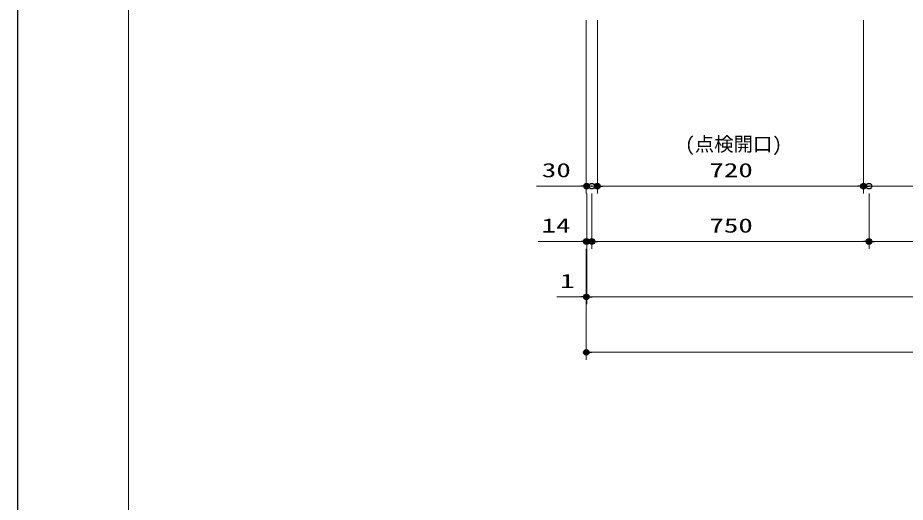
# Model space of a CAD drawing. Units: millimetres, scale not verified. Extents: x -9797 to 9797, y -4555 to 4555.
# Drawn here: x -9697 to -7295, y -3242 to -1930 of the extents above; entities that cross this region are included whole.
import ezdxf
from ezdxf.enums import TextEntityAlignment as Align

# ---------------------------------------------------------------- set-up
doc = ezdxf.new("R2010")
doc.units = ezdxf.units.MM
doc.header["$LTSCALE"] = 30
doc.header["$PDMODE"] = 32
doc.header["$PDSIZE"] = 15
for name, color, linetype, lineweight in [('0-0_0', 7, 'Continuous', 25), ('0-2_寸法ﾚｲﾔｰ', 30, 'Continuous', 13), ('0-3_DEFPOINTS', 7, 'Continuous', 25), ('0-6_図面枠', 3, 'Continuous', 15)]:
    doc.layers.add(name, color=color, linetype=linetype, lineweight=lineweight)
doc.styles.add('ＭＳ ゴシック', font='')
doc.styles.get('ＭＳ ゴシック').set_extended_font_data('MS Gothic')

# ---------------------------------------------------------------- blocks, each defined once
blk = doc.blocks.new('_DOT')
at = {"layer": '0-0_0', "color": 30}
blk.add_line((-15, 0), (-30, 0), dxfattribs=at)
for points in [[(0, 0), (-15, 0), (-14.88, 1.88)], [(0, 0), (-14.88, -1.88), (-15, 0)], [(0, 0), (-14.88, 1.88), (-14.53, 3.73)], [(0, 0), (-14.53, -3.73), (-14.88, -1.88)], [(0, 0), (-14.53, 3.73), (-13.95, 5.52)], [(0, 0), (-13.95, -5.52), (-14.53, -3.73)], [(0, 0), (-13.95, 5.52), (-13.14, 7.23)], [(0, 0), (-13.14, -7.23), (-13.95, -5.52)], [(0, 0), (-13.14, 7.23), (-12.14, 8.82)], [(0, 0), (-12.14, -8.82), (-13.14, -7.23)], [(0, 0), (-12.14, 8.82), (-10.93, 10.27)], [(0, 0), (-10.93, -10.27), (-12.14, -8.82)], [(0, 0), (-10.93, 10.27), (-9.56, 11.56)], [(0, 0), (-9.56, -11.56), (-10.93, -10.27)], [(0, 0), (-9.56, 11.56), (-8.04, 12.66)], [(0, 0), (-8.04, -12.66), (-9.56, -11.56)], [(0, 0), (-8.04, 12.66), (-6.39, 13.57)], [(0, 0), (-6.39, -13.57), (-8.04, -12.66)], [(0, 0), (-6.39, 13.57), (-4.64, 14.27)], [(0, 0), (-4.64, -14.27), (-6.39, -13.57)], [(0, 0), (-4.64, 14.27), (-2.81, 14.73)], [(0, 0), (-2.81, -14.73), (-4.64, -14.27)], [(0, 0), (-2.81, 14.73), (-0.94, 14.97)], [(0, 0), (-0.94, -14.97), (-2.81, -14.73)], [(0, 0), (-0.94, 14.97), (0.94, 14.97)], [(0, 0), (0.94, -14.97), (-0.94, -14.97)], [(0, 0), (0.94, 14.97), (2.81, 14.73)], [(0, 0), (2.81, 14.73), (4.64, 14.27)], [(0, 0), (4.64, 14.27), (6.39, 13.57)], [(0, 0), (6.39, 13.57), (8.04, 12.66)], [(0, 0), (8.04, 12.66), (9.56, 11.56)], [(0, 0), (9.56, 11.56), (10.93, 10.27)], [(0, 0), (10.93, 10.27), (12.14, 8.82)], [(0, 0), (12.14, 8.82), (13.14, 7.23)], [(0, 0), (13.14, 7.23), (13.95, 5.52)], [(0, 0), (13.95, 5.52), (14.53, 3.73)], [(0, 0), (14.53, 3.73), (14.88, 1.88)], [(0, 0), (14.88, 1.88), (15, 0)], [(0, 0), (2.81, -14.73), (0.94, -14.97)], [(0, 0), (4.64, -14.27), (2.81, -14.73)], [(0, 0), (6.39, -13.57), (4.64, -14.27)], [(0, 0), (8.04, -12.66), (6.39, -13.57)], [(0, 0), (9.56, -11.56), (8.04, -12.66)], [(0, 0), (10.93, -10.27), (9.56, -11.56)], [(0, 0), (12.14, -8.82), (10.93, -10.27)], [(0, 0), (13.14, -7.23), (12.14, -8.82)], [(0, 0), (13.95, -5.52), (13.14, -7.23)], [(0, 0), (14.53, -3.73), (13.95, -5.52)], [(0, 0), (14.88, -1.88), (14.53, -3.73)], [(0, 0), (15, 0), (14.88, -1.88)]]:
    blk.add_solid(points, dxfattribs=at)

msp = doc.modelspace()

# ---------------------------------------------------------------- linework, layer by layer
at = {"layer": '0-2_寸法ﾚｲﾔｰ'}
for p, q in [((-8158.51, -1935.93), (-8158.51, -2405.93)), ((-8128.51, -1935.93), (-8128.51, -2405.93)), ((-8128.51, -1935.93), (-8128.51, -2405.93)), ((-7408.51, -1935.93), (-7408.51, -2405.93)), ((-7408.51, -1935.93), (-7408.51, -2405.93)), ((-8158.51, -2385.93), (-8293.28, -2385.93)), ((-8173.51, -2385.93), (-8188.51, -2385.93)), ((-8158.51, -2385.93), (-8128.51, -2385.93)), ((-8113.51, -2385.93), (-7423.51, -2385.93)), ((-8113.51, -2385.93), (-8098.51, -2385.93)), ((-6643.51, -2385.93), (-7393.51, -2385.93)), ((-8157.51, -2405.93), (-8157.51, -2555.93)), ((-8143.51, -2405.93), (-8143.51, -2555.93)), ((-8143.51, -2405.93), (-8143.51, -2555.93)), ((-7393.51, -2405.93), (-7393.51, -2555.93)), ((-7393.51, -2405.93), (-7393.51, -2555.93)), ((-8157.51, -2535.93), (-8288.51, -2535.93)), ((-8172.51, -2535.93), (-8187.51, -2535.93)), ((-8157.51, -2535.93), (-8143.51, -2535.93)), ((-8128.51, -2535.93), (-7408.51, -2535.93)), ((-8128.51, -2535.93), (-8113.51, -2535.93)), ((-6658.51, -2535.93), (-7378.51, -2535.93)), ((-8158.51, -2555.93), (-8158.51, -2855.93)), ((-8158.51, -2555.93), (-8158.51, -2705.93)), ((-8157.51, -2555.93), (-8157.51, -2705.93)), ((-8157.51, -2555.93), (-8157.51, -2705.93)), ((-8158.51, -2685.93), (-8238.08, -2685.93)), ((-8173.51, -2685.93), (-8188.51, -2685.93)), ((-8157.51, -2685.93), (-8158.51, -2685.93)), ((-8142.51, -2685.93), (-5624.51, -2685.93)), ((-8142.51, -2685.93), (-8127.51, -2685.93)), ((-5623.51, -2835.93), (-8143.51, -2835.93))]:
    msp.add_line(p, q, dxfattribs=at)
at = {"layer": '0-3_DEFPOINTS'}
msp.add_line((-9697.23, -4455), (-9697.23, 4455), dxfattribs=at)
for p in [(-8157.51, -2385.93), (-8143.51, -2385.93), (-8128.51, -2385.93), (-7408.51, -2385.93), (-7408.51, -2385.93), (-7393.51, -2385.93), (-8158.51, -2535.93), (-8157.51, -2535.93), (-8143.51, -2535.93), (-7393.51, -2535.93), (-7393.51, -2535.93), (-8158.51, -2685.93), (-8158.51, -2835.93)]:
    msp.add_point(p, dxfattribs=at)
at = {"layer": '0-6_図面枠'}
msp.add_lwpolyline([(-9397.23, -4155), (2602.77, -4155), (2602.77, 4155), (-9397.23, 4155)], close=True, dxfattribs=at)

# ---------------------------------------------------------------- block references
at = {"layer": '0-2_寸法ﾚｲﾔｰ', "xscale": 0.5, "yscale": 0.5}
for p in [(-8158.51, -2385.93), (-7408.51, -2385.93), (-8157.51, -2535.93), (-7393.51, -2535.93), (-8158.51, -2685.93)]:
    msp.add_blockref('_DOT', p, dxfattribs=at)
at = {"layer": '0-2_寸法ﾚｲﾔｰ', "xscale": 0.5, "yscale": 0.5, "rotation": 180}
for p in [(-8128.51, -2385.93), (-8128.51, -2385.93), (-7408.51, -2385.93), (-8143.51, -2535.93), (-8143.51, -2535.93), (-7393.51, -2535.93), (-8157.51, -2685.93), (-8157.51, -2685.93), (-8158.51, -2835.93)]:
    msp.add_blockref('_DOT', p, dxfattribs=at)

# ---------------------------------------------------------------- texts
at = {"layer": '0-2_寸法ﾚｲﾔｰ', "style": 'ＭＳ ゴシック'}
msp.add_text('(点検開口)', height=38.48, dxfattribs=at).set_placement((-7891.18, -2302.85), align=Align.BOTTOM_LEFT)
at = {"layer": '0-2_寸法ﾚｲﾔｰ', "style": 'ＭＳ ゴシック', "width": 1.5}
for s, p in [('30', (-8278.99, -2373.33)), ('720', (-7825.66, -2373.33)), ('750', (-7825.66, -2523.33)), ('14', (-8279.94, -2523.33)), ('1', (-8229.51, -2673.33))]:
    msp.add_text(s, height=38.49, dxfattribs=at).set_placement(p, align=Align.BOTTOM_LEFT)

doc.saveas('drawing.dxf')
